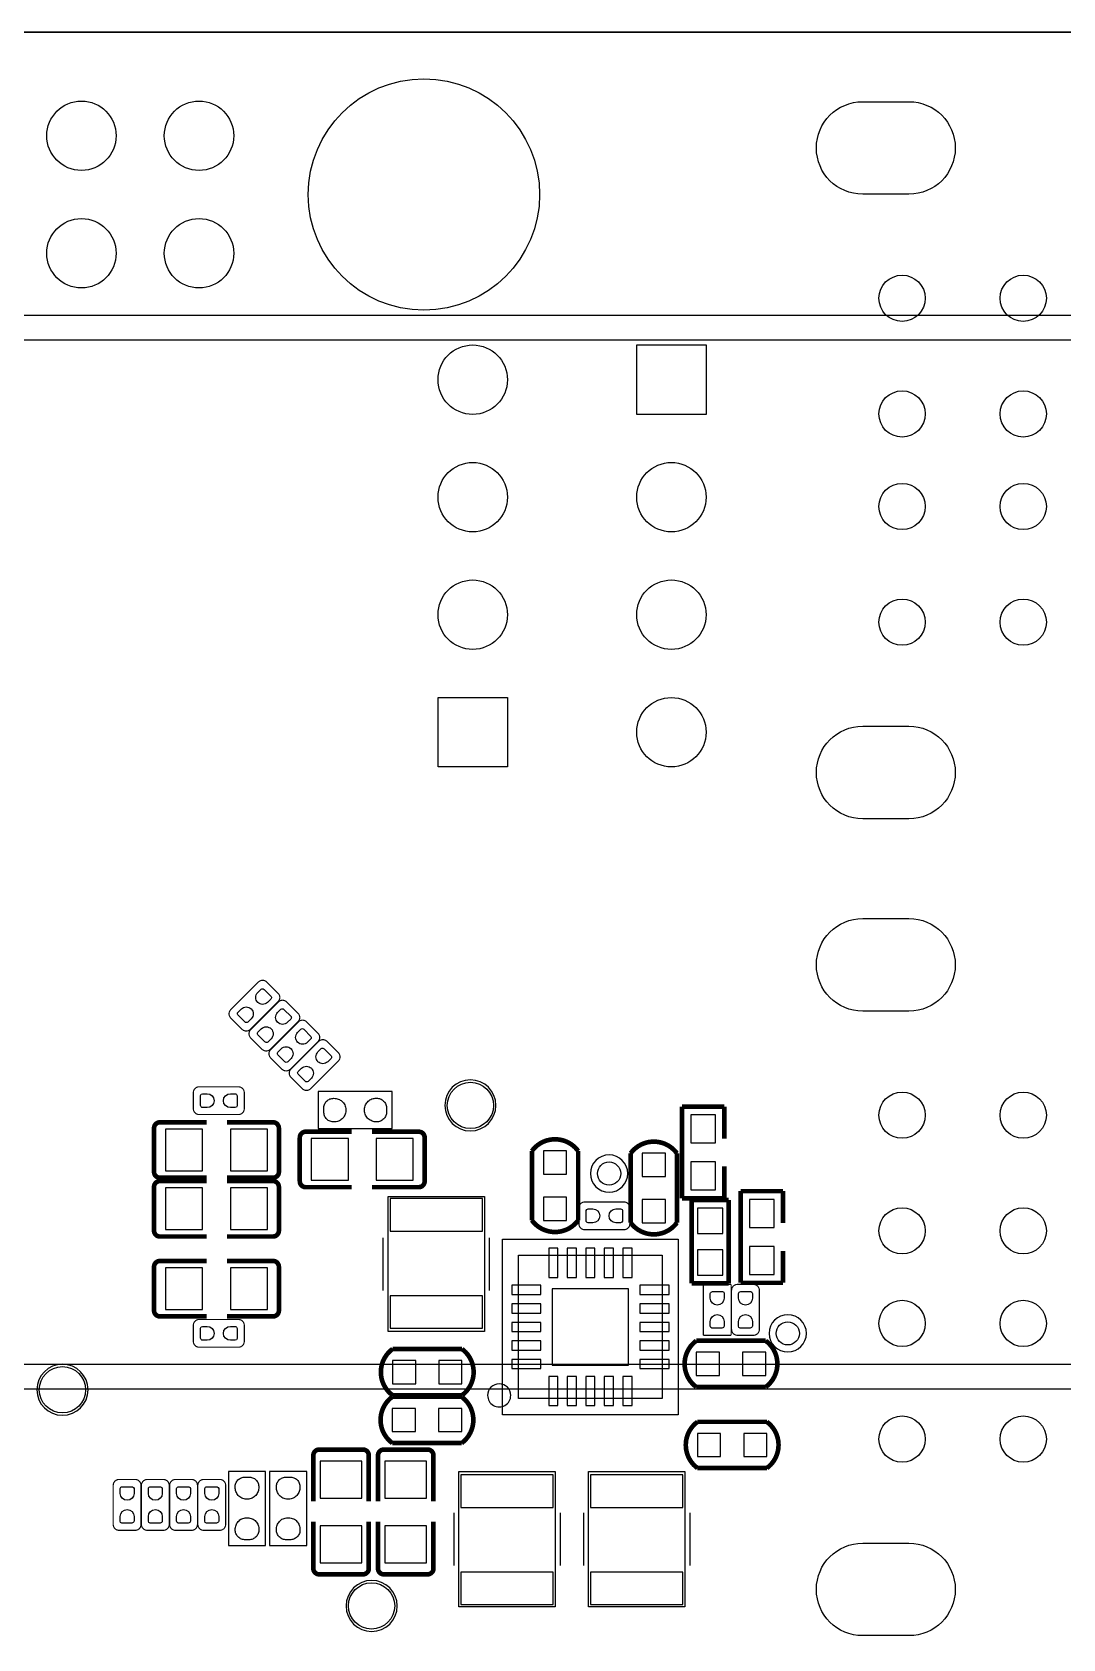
# Model space of a CAD drawing. Extents: x -10 to 106, y -8 to 52.
# Drawn here: x 60.38 to 82.65, y 17.07 to 51.8 of the extents above; entities that cross this region are included whole.
import ezdxf

# ---------------------------------------------------------------- set-up
doc = ezdxf.new("R2010")
doc.units = 0
for name, color, linetype in [('BG_OUTLINE', 1, 'CONTINUOUS'), ('PG_ASSEMBLY_BOTTOM', 12, 'CONTINUOUS'), ('PG_SILKSCREEN_BOTTOM', 7, 'CONTINUOUS'), ('PIN_BOTTOM', 240, 'CONTINUOUS')]:
    doc.layers.add(name, color=color, linetype=linetype)

msp = doc.modelspace()

# ---------------------------------------------------------------- linework, layer by layer
at = {"layer": 'BG_OUTLINE'}
msp.add_lwpolyline([(55.892979, 51.799693), (90.324483, 51.799693, -0.414215), (92.356483, 49.767693), (92.356483, -2.168296, -0.414215), (90.324483, -4.200296), (5.391302, -4.200296, -0.414215), (3.359302, -2.168296), (3.359302, 3.061513)], format="xyb", dxfattribs=at)
msp.add_lwpolyline([(55.892979, 51.799693), (5.391302, 51.799693, 0.414215), (3.359302, 49.767693), (3.359302, 10.492003, 0.414203), (4.121302, 9.730003), (4.627194, 9.730003), (4.627194, 3.823513), (4.121302, 3.823513, 0.414217), (3.359302, 3.061513), (3.359302, -2.168296, 0.414215), (5.391302, -4.200296), (90.324483, -4.200296, 0.414215), (92.356483, -2.168296), (92.356483, 49.767693, 0.414215), (90.324483, 51.799693)], format="xyb", close=True, dxfattribs=at)
at = {"layer": 'PG_ASSEMBLY_BOTTOM'}
for points in [[(13.428574, 45.150507), (89.57879, 45.150507), (89.57879, 36.825707), (89.578586, 36.825707, 1.000018), (89.578586, 31.32549), (89.57879, 31.32549), (89.57879, 23.000691), (13.428574, 23.000691)], [(70.402272, 28.6004, 1), (69.297728, 28.6004, 1), (70.402272, 28.6004)], [(73.250323, 27.1272, 1), (72.444077, 27.1272, 1), (73.250323, 27.1272)], [(77.111123, 23.6728, 1), (76.304877, 23.6728, 1), (77.111123, 23.6728)], [(61.588472, 22.4536, 1), (60.483928, 22.4536, 1), (61.588472, 22.4536)], [(68.268672, 17.78, 1), (67.164128, 17.78, 1), (68.268672, 17.78)]]:
    msp.add_lwpolyline(points, format="xyb", dxfattribs=at)
for points, const_width in [([(65.27099, 31.267273), (64.672693, 30.669001)], 0.0254), ([(65.695398, 31.022468), (65.450593, 31.267273)], 0.0254), ([(65.097101, 30.244593), (65.695398, 30.842864)], 0.0254), ([(65.702028, 30.83621), (65.103731, 30.237938)], 0.0254), ([(66.126436, 30.591404), (65.881631, 30.83621)], 0.0254), ([(64.672693, 30.489373), (64.917498, 30.244593)], 0.0254), ([(65.528139, 29.813529), (66.126436, 30.411801)], 0.0254), ([(66.133091, 30.405172), (65.534794, 29.8069)], 0.0254), ([(66.5575, 30.160366), (66.312694, 30.405172)], 0.0254), ([(65.103731, 30.058309), (65.348536, 29.813529)], 0.0254), ([(65.959203, 29.382491), (66.5575, 29.980763)], 0.0254), ([(66.5718, 29.983887), (65.973503, 29.385616)], 0.0254), ([(66.996208, 29.739082), (66.751403, 29.983887)], 0.0254), ([(65.534794, 29.627271), (65.779599, 29.382491)], 0.0254), ([(66.397911, 28.961207), (66.996208, 29.559479)], 0.0254), ([(65.973503, 29.205987), (66.218308, 28.961207)], 0.0254), ([(63.864338, 28.875101), (63.864338, 28.528899)], 0.0254), ([(64.837437, 29.002101), (63.991338, 29.002101)], 0.0254), ([(64.964437, 28.528899), (64.964437, 28.875101)], 0.0254), ([(75.3364, 28.575), (74.422, 28.575)], 0.1), ([(74.422, 28.575), (74.422, 26.5938)], 0.1), ([(75.3364, 27.884399), (75.3364, 28.575)], 0.1), ([(63.014911, 28.107589), (63.014911, 27.162811)], 0.1), ([(63.141911, 28.234589), (64.151307, 28.234589)], 0.1), ([(63.991338, 28.401899), (64.837437, 28.401899)], 0.0254), ([(65.585289, 28.234589), (64.592708, 28.234589)], 0.1), ([(65.712289, 27.162811), (65.712289, 28.107589)], 0.1), ([(66.164511, 27.904389), (66.164511, 26.959611)], 0.1), ([(66.291511, 28.031389), (67.284092, 28.031389)], 0.1), ([(68.734889, 28.031389), (67.725493, 28.031389)], 0.1), ([(68.861889, 26.959611), (68.861889, 27.904389)], 0.1), ([(71.178903, 26.11501), (71.178903, 27.615185)], 0.100101), ([(72.178697, 27.615185), (72.178697, 26.11501)], 0.100101), ([(73.312503, 26.06421), (73.312503, 27.564385)], 0.100101), ([(74.312297, 27.564385), (74.312297, 26.06421)], 0.100101), ([(75.3364, 26.5938), (75.3364, 27.284401)], 0.1), ([(63.014911, 26.837589), (63.014911, 25.892811)], 0.1), ([(63.141911, 27.035811), (64.151307, 27.035811)], 0.1), ([(63.141911, 26.964589), (64.151307, 26.964589)], 0.1), ([(65.585289, 27.035811), (64.592708, 27.035811)], 0.1), ([(65.585289, 26.964589), (64.592708, 26.964589)], 0.1), ([(65.712289, 25.892811), (65.712289, 26.837589)], 0.1), ([(66.291511, 26.832611), (67.284092, 26.832611)], 0.1), ([(68.734889, 26.832611), (67.725493, 26.832611)], 0.1), ([(76.6064, 26.7462), (75.692, 26.7462)], 0.1), ([(75.692, 26.7462), (75.692, 24.765)], 0.1), ([(76.6064, 26.055599), (76.6064, 26.7462)], 0.1), ([(72.195538, 26.385901), (72.195538, 26.039699)], 0.0254), ([(73.168637, 26.512901), (72.322538, 26.512901)], 0.0254), ([(73.295637, 26.039699), (73.295637, 26.385901)], 0.0254), ([(74.422, 26.5938), (75.3364, 26.5938)], 0.1), ([(74.631601, 26.553897), (75.431599, 26.553897)], 0.1), ([(74.631601, 26.553897), (74.631601, 24.754103)], 0.1), ([(75.431599, 24.754103), (75.431599, 26.553897)], 0.1), ([(63.141911, 25.765811), (64.151307, 25.765811)], 0.1), ([(65.585289, 25.765811), (64.592708, 25.765811)], 0.1), ([(72.322538, 25.912699), (73.168637, 25.912699)], 0.0254), ([(76.6064, 24.765), (76.6064, 25.455601)], 0.1), ([(63.014911, 25.110389), (63.014911, 24.165611)], 0.1), ([(63.141911, 25.237389), (64.151307, 25.237389)], 0.1), ([(65.585289, 25.237389), (64.592708, 25.237389)], 0.1), ([(65.712289, 24.165611), (65.712289, 25.110389)], 0.1), ([(74.631601, 24.754103), (75.431599, 24.754103)], 0.1), ([(74.884001, 24.73071), (74.884001, 23.63089)], 0.0254), ([(75.483999, 24.73071), (74.884001, 24.73071)], 0.0254), ([(75.483999, 23.63089), (75.483999, 24.73071)], 0.0254), ([(75.966803, 24.73071), (75.620601, 24.73071)], 0.0254), ([(75.692, 24.765), (76.6064, 24.765)], 0.1), ([(75.493601, 24.60371), (75.493601, 23.757611)], 0.0254), ([(76.093803, 23.757611), (76.093803, 24.60371)], 0.0254), ([(63.141911, 24.038611), (64.151307, 24.038611)], 0.1), ([(64.837462, 23.972901), (63.991363, 23.972901)], 0.0254), ([(65.585289, 24.038611), (64.592708, 24.038611)], 0.1), ([(63.864363, 23.845901), (63.864363, 23.499699)], 0.0254), ([(64.964462, 23.499699), (64.964462, 23.845901)], 0.0254), ([(74.884001, 23.63089), (75.483999, 23.63089)], 0.0254), ([(75.620601, 23.630611), (75.966803, 23.630611)], 0.0254), ([(63.991363, 23.372699), (64.837462, 23.372699)], 0.0254), ([(68.168215, 23.334497), (69.66839, 23.334497)], 0.100101), ([(74.73061, 23.512297), (76.230785, 23.512297)], 0.100101), ([(68.161916, 22.30059), (69.662091, 22.30059)], 0.100101), ([(69.66839, 22.334703), (68.168215, 22.334703)], 0.100101), ([(76.230785, 22.512503), (74.73061, 22.512503)], 0.100101), ([(74.75601, 21.759697), (76.256185, 21.759697)], 0.100101), ([(67.528389, 21.160689), (66.583611, 21.160689)], 0.1), ([(68.925389, 21.160689), (67.980611, 21.160689)], 0.1), ([(69.662091, 21.300796), (68.161916, 21.300796)], 0.100101), ([(66.456611, 21.033689), (66.456611, 20.041108)], 0.1), ([(67.655389, 21.033689), (67.655389, 20.041108)], 0.1), ([(67.853611, 21.033689), (67.853611, 20.041108)], 0.1), ([(69.052389, 21.033689), (69.052389, 20.041108)], 0.1), ([(62.606199, 20.514589), (62.259997, 20.514589)], 0.0254), ([(63.215799, 20.514589), (62.869597, 20.514589)], 0.0254), ([(63.825399, 20.514589), (63.479197, 20.514589)], 0.0254), ([(64.434999, 20.514589), (64.088797, 20.514589)], 0.0254), ([(76.256185, 20.759903), (74.75601, 20.759903)], 0.100101), ([(62.132997, 20.387589), (62.132997, 19.54149)], 0.0254), ([(62.733199, 19.54149), (62.733199, 20.387589)], 0.0254), ([(62.742597, 20.387589), (62.742597, 19.54149)], 0.0254), ([(63.342799, 19.54149), (63.342799, 20.387589)], 0.0254), ([(63.352197, 20.387589), (63.352197, 19.54149)], 0.0254), ([(63.952399, 19.54149), (63.952399, 20.387589)], 0.0254), ([(63.961797, 20.387589), (63.961797, 19.54149)], 0.0254), ([(64.561999, 19.54149), (64.561999, 20.387589)], 0.0254), ([(66.456611, 18.590311), (66.456611, 19.599707)], 0.1), ([(67.655389, 18.590311), (67.655389, 19.599707)], 0.1), ([(67.853611, 18.590311), (67.853611, 19.599707)], 0.1), ([(69.052389, 18.590311), (69.052389, 19.599707)], 0.1), ([(62.259997, 19.41449), (62.606199, 19.41449)], 0.0254), ([(62.869597, 19.41449), (63.215799, 19.41449)], 0.0254), ([(63.479197, 19.41449), (63.825399, 19.41449)], 0.0254), ([(64.088797, 19.41449), (64.434999, 19.41449)], 0.0254), ([(66.583611, 18.463311), (67.528389, 18.463311)], 0.1), ([(67.980611, 18.463311), (68.925389, 18.463311)], 0.1)]:
    msp.add_lwpolyline(points, dxfattribs=dict(at, const_width=const_width))
for points, const_width in [([(65.450593, 31.267273, 0.414169), (65.27099, 31.267273)], 0.0254), ([(65.695398, 30.842864, 0.414228), (65.695398, 31.022468)], 0.0254), ([(64.672693, 30.669001, 0.414173), (64.672693, 30.489373)], 0.0254), ([(65.881631, 30.83621, 0.414169), (65.702028, 30.83621)], 0.0254), ([(66.126436, 30.411801, 0.414228), (66.126436, 30.591404)], 0.0254), ([(64.917498, 30.244593, 0.414232), (65.097101, 30.244593)], 0.0254), ([(65.103731, 30.237938, 0.414173), (65.103731, 30.058309)], 0.0254), ([(66.312694, 30.405172, 0.414169), (66.133091, 30.405172)], 0.0254), ([(66.5575, 29.980763, 0.414228), (66.5575, 30.160366)], 0.0254), ([(66.751403, 29.983887, 0.414169), (66.5718, 29.983887)], 0.0254), ([(65.348536, 29.813529, 0.414232), (65.528139, 29.813529)], 0.0254), ([(65.534794, 29.8069, 0.414173), (65.534794, 29.627271)], 0.0254), ([(66.996208, 29.559479, 0.414228), (66.996208, 29.739082)], 0.0254), ([(65.779599, 29.382491, 0.414232), (65.959203, 29.382491)], 0.0254), ([(65.973503, 29.385616, 0.414173), (65.973503, 29.205987)], 0.0254), ([(63.991338, 29.002101, 0.414253), (63.864338, 28.875101)], 0.0254), ([(64.964437, 28.875101, 0.414214), (64.837437, 29.002101)], 0.0254), ([(66.218308, 28.961207, 0.414232), (66.397911, 28.961207)], 0.0254), ([(63.864338, 28.528899, 0.414175), (63.991338, 28.401899)], 0.0254), ([(64.837437, 28.401899, 0.414135), (64.964437, 28.528899)], 0.0254), ([(63.141911, 28.234589, 0.414448), (63.014911, 28.107589)], 0.1), ([(65.712289, 28.107589, 0.414448), (65.585289, 28.234589)], 0.1), ([(66.291511, 28.031389, 0.414448), (66.164511, 27.904389)], 0.1), ([(68.861889, 27.904389, 0.414448), (68.734889, 28.031389)], 0.1), ([(72.178697, 27.615185, 0.504948), (71.178903, 27.615185)], 0.100101), ([(74.312297, 27.564385, 0.504948), (73.312503, 27.564385)], 0.100101), ([(63.014911, 27.162811, 0.414448), (63.141911, 27.035811)], 0.1), ([(65.585289, 27.035811, 0.414448), (65.712289, 27.162811)], 0.1), ([(63.141911, 26.964589, 0.414448), (63.014911, 26.837589)], 0.1), ([(65.712289, 26.837589, 0.414448), (65.585289, 26.964589)], 0.1), ([(66.164511, 26.959611, 0.414448), (66.291511, 26.832611)], 0.1), ([(68.734889, 26.832611, 0.414448), (68.861889, 26.959611)], 0.1), ([(72.322538, 26.512901, 0.414253), (72.195538, 26.385901)], 0.0254), ([(73.295637, 26.385901, 0.414214), (73.168637, 26.512901)], 0.0254), ([(72.178697, 26.11501, -0.503893), (71.178903, 26.11501)], 0.100101), ([(72.195538, 26.039699, 0.414175), (72.322538, 25.912699)], 0.0254), ([(73.168637, 25.912699, 0.414135), (73.295637, 26.039699)], 0.0254), ([(74.312297, 26.06421, -0.503893), (73.312503, 26.06421)], 0.100101), ([(63.014911, 25.892811, 0.414448), (63.141911, 25.765811)], 0.1), ([(65.585289, 25.765811, 0.414448), (65.712289, 25.892811)], 0.1), ([(63.141911, 25.237389, 0.414448), (63.014911, 25.110389)], 0.1), ([(65.712289, 25.110389, 0.414448), (65.585289, 25.237389)], 0.1), ([(75.620601, 24.73071, 0.414175), (75.493601, 24.60371)], 0.0254), ([(76.093803, 24.60371, 0.414253), (75.966803, 24.73071)], 0.0254), ([(63.014911, 24.165611, 0.414448), (63.141911, 24.038611)], 0.1), ([(63.991363, 23.972901, 0.414253), (63.864363, 23.845901)], 0.0254), ([(64.964462, 23.845901, 0.414214), (64.837462, 23.972901)], 0.0254), ([(65.585289, 24.038611, 0.414448), (65.712289, 24.165611)], 0.1), ([(75.493601, 23.757611, 0.414135), (75.620601, 23.630611)], 0.0254), ([(75.966803, 23.630611, 0.414214), (76.093803, 23.757611)], 0.0254), ([(63.864363, 23.499699, 0.414175), (63.991363, 23.372699)], 0.0254), ([(64.837462, 23.372699, 0.414135), (64.964462, 23.499699)], 0.0254), ([(68.168215, 23.334497, 0.504948), (68.168215, 22.334703)], 0.100101), ([(69.66839, 23.334497, -0.503893), (69.66839, 22.334703)], 0.100101), ([(74.73061, 22.512503, -0.503893), (74.73061, 23.512297)], 0.100101), ([(76.230785, 22.512503, 0.504948), (76.230785, 23.512297)], 0.100101), ([(68.161916, 22.30059, 0.504948), (68.161916, 21.300796)], 0.100101), ([(69.662091, 22.30059, -0.503893), (69.662091, 21.300796)], 0.100101), ([(74.75601, 20.759903, -0.503893), (74.75601, 21.759697)], 0.100101), ([(76.256185, 20.759903, 0.504948), (76.256185, 21.759697)], 0.100101), ([(66.583611, 21.160689, 0.414448), (66.456611, 21.033689)], 0.1), ([(67.655389, 21.033689, 0.414448), (67.528389, 21.160689)], 0.1), ([(67.980611, 21.160689, 0.414448), (67.853611, 21.033689)], 0.1), ([(69.052389, 21.033689, 0.414448), (68.925389, 21.160689)], 0.1), ([(62.259997, 20.514589, 0.414214), (62.132997, 20.387589)], 0.0254), ([(62.733199, 20.387589, 0.414135), (62.606199, 20.514589)], 0.0254), ([(62.869597, 20.514589, 0.414214), (62.742597, 20.387589)], 0.0254), ([(63.342799, 20.387589, 0.414135), (63.215799, 20.514589)], 0.0254), ([(63.479197, 20.514589, 0.414214), (63.352197, 20.387589)], 0.0254), ([(63.952399, 20.387589, 0.414135), (63.825399, 20.514589)], 0.0254), ([(64.088797, 20.514589, 0.414214), (63.961797, 20.387589)], 0.0254), ([(64.561999, 20.387589, 0.414135), (64.434999, 20.514589)], 0.0254), ([(62.132997, 19.54149, 0.414253), (62.259997, 19.41449)], 0.0254), ([(62.606199, 19.41449, 0.414175), (62.733199, 19.54149)], 0.0254), ([(62.742597, 19.54149, 0.414253), (62.869597, 19.41449)], 0.0254), ([(63.215799, 19.41449, 0.414175), (63.342799, 19.54149)], 0.0254), ([(63.352197, 19.54149, 0.414253), (63.479197, 19.41449)], 0.0254), ([(63.825399, 19.41449, 0.414175), (63.952399, 19.54149)], 0.0254), ([(63.961797, 19.54149, 0.414253), (64.088797, 19.41449)], 0.0254), ([(64.434999, 19.41449, 0.414175), (64.561999, 19.54149)], 0.0254), ([(66.456611, 18.590311, 0.414448), (66.583611, 18.463311)], 0.1), ([(67.528389, 18.463311, 0.414448), (67.655389, 18.590311)], 0.1), ([(67.853611, 18.590311, 0.414448), (67.980611, 18.463311)], 0.1), ([(68.925389, 18.463311, 0.414448), (69.052389, 18.590311)], 0.1)]:
    msp.add_lwpolyline(points, format="xyb", dxfattribs=dict(at, const_width=const_width))
for points in [[(68.1609, 28.898799), (66.5607, 28.898799)], [(66.5607, 28.898799), (66.5607, 28.098801)], [(68.1609, 28.098801), (68.1609, 28.898799)], [(66.5607, 28.098801), (68.1609, 28.098801)], [(70.542201, 25.710591), (74.34199, 25.710591), (74.34199, 21.910802), (70.542201, 21.910802), (70.542201, 25.710591)], [(65.423999, 20.6883), (64.624001, 20.6883)], [(64.624001, 20.6883), (64.624001, 19.0881)], [(65.423999, 19.0881), (65.423999, 20.6883)], [(66.312999, 20.6883), (65.513001, 20.6883)], [(65.513001, 20.6883), (65.513001, 19.0881)], [(66.312999, 19.0881), (66.312999, 20.6883)], [(64.624001, 19.0881), (65.423999, 19.0881)], [(65.513001, 19.0881), (66.312999, 19.0881)]]:
    msp.add_lwpolyline(points, dxfattribs=at)
for points in [[(68.072, 23.7109), (68.072, 26.6319), (70.1548, 26.6319), (70.1548, 23.7109)], [(71.683474, 20.68388), (71.683474, 17.76288), (69.600674, 17.76288), (69.600674, 20.68388)], [(74.483493, 20.68388), (74.483493, 17.76288), (72.400693, 17.76288), (72.400693, 20.68388)]]:
    msp.add_lwpolyline(points, close=True, dxfattribs=at)
at = {"layer": 'PG_SILKSCREEN_BOTTOM'}
for points in [[(89.428676, 45.675601), (39.428674, 45.675601)], [(71.178903, 26.11501), (71.178903, 27.615185)], [(72.178697, 27.615185), (72.178697, 26.11501)], [(73.312503, 26.06421), (73.312503, 27.564385)], [(74.312297, 27.564385), (74.312297, 26.06421)], [(67.96339, 24.599595), (67.96339, 25.740411)], [(70.26341, 24.599595), (70.26341, 25.740411)], [(70.892187, 25.360605), (73.992003, 25.360605), (73.992003, 22.260789), (70.892187, 22.260789), (70.892187, 25.360605)], [(68.168215, 23.334497), (69.66839, 23.334497)], [(74.73061, 23.512297), (76.230785, 23.512297)], [(39.428674, 22.475596), (89.428676, 22.475596)], [(68.161916, 22.30059), (69.662091, 22.30059)], [(69.66839, 22.334703), (68.168215, 22.334703)], [(76.230785, 22.512503), (74.73061, 22.512503)], [(74.75601, 21.759697), (76.256185, 21.759697)], [(69.662091, 21.300796), (68.161916, 21.300796)], [(76.256185, 20.759903), (74.75601, 20.759903)], [(69.492063, 19.795185), (69.492063, 18.65437)], [(71.792084, 19.795185), (71.792084, 18.65437)], [(72.292083, 19.795185), (72.292083, 18.65437)], [(74.592104, 19.795185), (74.592104, 18.65437)]]:
    msp.add_lwpolyline(points, dxfattribs=at)
for points in [[(72.178697, 27.615185, 0.504948), (71.178903, 27.615185)], [(74.312297, 27.564385, 0.504948), (73.312503, 27.564385)], [(72.178697, 26.11501, -0.503893), (71.178903, 26.11501)], [(74.312297, 26.06421, -0.503893), (73.312503, 26.06421)], [(68.168215, 23.334497, 0.504948), (68.168215, 22.334703)], [(69.66839, 23.334497, -0.503893), (69.66839, 22.334703)], [(74.73061, 22.512503, -0.503893), (74.73061, 23.512297)], [(76.230785, 22.512503, 0.504948), (76.230785, 23.512297)], [(70.722007, 22.330689, 0.999978), (70.222186, 22.330715, 1.000022), (70.722007, 22.330689)], [(68.161916, 22.30059, 0.504948), (68.161916, 21.300796)], [(69.662091, 22.30059, -0.503893), (69.662091, 21.300796)], [(74.75601, 20.759903, -0.503893), (74.75601, 21.759697)], [(76.256185, 20.759903, 0.504948), (76.256185, 21.759697)]]:
    msp.add_lwpolyline(points, format="xyb", dxfattribs=at)
at = {"layer": 'PIN_BOTTOM'}
for points in [[(79.326486, 48.295687), (78.326488, 48.295687, -1), (78.326488, 50.295683), (79.326486, 50.295683, -1)], [(79.326486, 34.795689), (78.326488, 34.795689, -1), (78.326488, 36.795685), (79.326486, 36.795685, -1)], [(79.326486, 30.638191), (78.326488, 30.638191, -1), (78.326488, 32.638187), (79.326486, 32.638187, -1)], [(65.254708, 31.039003), (65.326565, 31.110834, -0.376249), (65.390903, 31.106593), (65.543557, 30.953939, -0.366136), (65.538807, 30.898592), (65.466976, 30.826735, -0.998987)], [(65.113433, 30.473193), (65.041577, 30.401362, -0.376249), (64.977239, 30.405603), (64.824585, 30.558257, -0.366136), (64.829334, 30.613604), (64.901166, 30.685461, -0.998987)], [(65.685746, 30.60794), (65.757603, 30.679771, -0.376249), (65.821941, 30.675529), (65.974595, 30.522875, -0.366136), (65.969845, 30.467529), (65.898014, 30.395672, -0.998987)], [(65.544471, 30.042129), (65.472615, 29.970298, -0.376249), (65.408277, 29.97454), (65.255623, 30.127194, -0.366136), (65.260372, 30.182541), (65.332204, 30.254397, -0.998987)], [(66.11681, 30.176902), (66.188666, 30.248733, -0.376249), (66.253004, 30.244491), (66.405658, 30.091837, -0.366136), (66.400909, 30.036491), (66.329077, 29.964634, -0.998987)], [(65.975535, 29.611091), (65.903678, 29.53926, -0.376249), (65.83934, 29.543502), (65.686686, 29.696156, -0.366136), (65.691436, 29.751503), (65.763267, 29.823359, -0.998987)], [(66.555518, 29.755617), (66.627375, 29.827449, -0.376249), (66.691713, 29.823207), (66.844367, 29.670553, -0.366136), (66.839617, 29.615206), (66.767786, 29.54335, -0.998987)], [(66.414244, 29.189807), (66.342387, 29.117976, -0.376249), (66.278049, 29.122218), (66.125395, 29.274872, -0.366136), (66.130145, 29.330218), (66.201976, 29.402075, -0.998987)], [(64.164235, 28.55181), (64.062635, 28.55181, -0.376179), (64.020141, 28.600298), (64.020141, 28.816198, -0.366154), (64.062635, 28.851987), (64.164235, 28.851987, -0.999013)], [(64.66426, 28.851987), (64.76586, 28.851987, -0.376179), (64.808354, 28.803498), (64.808354, 28.587598, -0.366154), (64.76586, 28.55181), (64.66426, 28.55181, -0.999013)], [(72.495435, 26.06261), (72.393835, 26.06261, -0.376179), (72.351341, 26.111098), (72.351341, 26.326998, -0.366154), (72.393835, 26.362787), (72.495435, 26.362787, -0.999013)], [(72.99546, 26.362787), (73.09706, 26.362787, -0.376179), (73.139554, 26.314298), (73.139554, 26.098398, -0.366154), (73.09706, 26.06261), (72.99546, 26.06261, -0.999013)], [(75.033911, 24.430812), (75.033911, 24.532412, -0.376179), (75.0824, 24.574906), (75.2983, 24.574906, -0.366154), (75.334089, 24.532412), (75.334089, 24.430812, -0.999013)], [(75.643511, 24.430812), (75.643511, 24.532412, -0.376179), (75.692, 24.574906), (75.9079, 24.574906, -0.366154), (75.943689, 24.532412), (75.943689, 24.430812, -0.999013)], [(75.334089, 23.930788), (75.334089, 23.829188, -0.376179), (75.2856, 23.786694), (75.0697, 23.786694, -0.366154), (75.033911, 23.829188), (75.033911, 23.930788, -0.999013)], [(75.943689, 23.930788), (75.943689, 23.829188, -0.376179), (75.8952, 23.786694), (75.6793, 23.786694, -0.366154), (75.643511, 23.829188), (75.643511, 23.930788, -0.999013)], [(64.164261, 23.52261), (64.062661, 23.52261, -0.376179), (64.020167, 23.571098), (64.020167, 23.786998, -0.366154), (64.062661, 23.822787), (64.164261, 23.822787, -0.999013)], [(64.664285, 23.822787), (64.765885, 23.822787, -0.376179), (64.808379, 23.774298), (64.808379, 23.558398, -0.366154), (64.765885, 23.52261), (64.664285, 23.52261, -0.999013)], [(62.283111, 20.214412), (62.283111, 20.316012, -0.376179), (62.3316, 20.358506), (62.5475, 20.358506, -0.366154), (62.583289, 20.316012), (62.583289, 20.214412, -0.999013)], [(62.892711, 20.214412), (62.892711, 20.316012, -0.376179), (62.9412, 20.358506), (63.1571, 20.358506, -0.366154), (63.192889, 20.316012), (63.192889, 20.214412, -0.999013)], [(63.502311, 20.214412), (63.502311, 20.316012, -0.376179), (63.5508, 20.358506), (63.7667, 20.358506, -0.366154), (63.802489, 20.316012), (63.802489, 20.214412, -0.999013)], [(64.111911, 20.214412), (64.111911, 20.316012, -0.376179), (64.1604, 20.358506), (64.3763, 20.358506, -0.366154), (64.412089, 20.316012), (64.412089, 20.214412, -0.999013)], [(62.583289, 19.714388), (62.583289, 19.612788, -0.376179), (62.5348, 19.570294), (62.3189, 19.570294, -0.366154), (62.283111, 19.612788), (62.283111, 19.714388, -0.999013)], [(63.192889, 19.714388), (63.192889, 19.612788, -0.376179), (63.1444, 19.570294), (62.9285, 19.570294, -0.366154), (62.892711, 19.612788), (62.892711, 19.714388, -0.999013)], [(63.802489, 19.714388), (63.802489, 19.612788, -0.376179), (63.754, 19.570294), (63.5381, 19.570294, -0.366154), (63.502311, 19.612788), (63.502311, 19.714388, -0.999013)], [(64.412089, 19.714388), (64.412089, 19.612788, -0.376179), (64.3636, 19.570294), (64.1477, 19.570294, -0.366154), (64.111911, 19.612788), (64.111911, 19.714388, -0.999013)], [(79.326486, 17.138193), (78.326488, 17.138193, -1), (78.326488, 19.138189), (79.326486, 19.138189, -1)]]:
    msp.add_lwpolyline(points, format="xyb", close=True, dxfattribs=at)
for points in [[(73.443401, 45.037185), (74.943399, 45.037185), (74.943399, 43.537188), (73.443401, 43.537188)], [(70.650799, 35.917187), (69.150802, 35.917187), (69.150802, 37.417184), (70.650799, 37.417184)], [(66.878251, 28.752495), (66.902355, 28.753791), (66.926257, 28.752495), (66.950057, 28.749498), (66.973755, 28.744189), (66.996539, 28.736493), (67.018662, 28.727095), (67.039744, 28.715691), (67.059861, 28.702508), (67.078657, 28.687293), (67.096157, 28.670809), (67.111855, 28.652495), (67.12585, 28.632912), (67.137255, 28.610103), (67.146449, 28.586201), (67.153257, 28.561513), (67.158159, 28.536392), (67.160343, 28.510992), (67.160343, 28.485592), (67.158159, 28.460192), (67.153257, 28.434995), (67.146449, 28.410408), (67.137255, 28.386507), (67.12585, 28.363697), (67.112363, 28.343911), (67.097148, 28.325293), (67.080155, 28.3083), (67.061359, 28.293111), (67.041547, 28.279598), (67.020161, 28.268193), (66.998063, 28.258795), (66.975253, 28.251709), (66.951657, 28.246807), (66.927755, 28.244292), (66.903651, 28.244013), (66.881756, 28.243809), (66.860141, 28.246095), (66.838855, 28.250388), (66.818256, 28.256992), (66.798139, 28.265907), (66.779343, 28.276601), (66.761843, 28.289301), (66.745637, 28.303703), (66.730855, 28.320009), (66.718155, 28.33751), (66.707258, 28.356306), (66.698343, 28.376093), (66.691561, 28.396895), (66.687141, 28.418307), (66.684957, 28.439897), (66.684957, 28.556509), (66.686938, 28.577794), (66.691561, 28.598901), (66.698139, 28.619399), (66.70675, 28.639008), (66.717443, 28.657804), (66.729839, 28.675305), (66.744063, 28.691307), (66.760039, 28.70581), (66.777362, 28.71851), (66.795955, 28.729407), (66.815462, 28.738601), (66.835757, 28.745409), (66.856839, 28.750006)], [(67.843349, 28.245105), (67.819245, 28.243809), (67.795343, 28.245105), (67.771543, 28.248102), (67.747845, 28.253411), (67.725061, 28.261107), (67.702938, 28.270505), (67.681856, 28.281909), (67.661739, 28.295092), (67.642943, 28.310307), (67.625443, 28.326791), (67.609745, 28.345105), (67.59575, 28.364688), (67.584345, 28.387497), (67.575151, 28.411399), (67.568343, 28.436087), (67.563441, 28.461208), (67.561257, 28.486608), (67.561257, 28.512008), (67.563441, 28.537408), (67.568343, 28.562605), (67.575151, 28.587192), (67.584345, 28.611093), (67.59575, 28.633903), (67.609237, 28.653689), (67.624452, 28.672307), (67.641445, 28.6893), (67.660241, 28.704489), (67.680053, 28.718002), (67.701439, 28.729407), (67.723537, 28.738805), (67.746347, 28.745891), (67.769943, 28.750793), (67.793845, 28.753308), (67.817949, 28.753587), (67.839844, 28.753791), (67.861459, 28.751505), (67.882745, 28.747212), (67.903344, 28.740608), (67.923461, 28.731693), (67.942257, 28.720999), (67.959757, 28.708299), (67.975963, 28.693897), (67.990745, 28.677591), (68.003445, 28.66009), (68.014342, 28.641294), (68.023257, 28.621507), (68.030039, 28.600705), (68.034459, 28.579293), (68.036643, 28.557703), (68.036643, 28.441091), (68.034662, 28.419806), (68.030039, 28.398699), (68.023461, 28.378201), (68.01485, 28.358592), (68.004157, 28.339796), (67.991761, 28.322295), (67.977537, 28.306293), (67.961561, 28.29179), (67.944238, 28.27909), (67.925645, 28.268193), (67.906138, 28.258999), (67.885843, 28.252191), (67.864761, 28.247594)], [(75.1459, 28.3972), (74.6125, 28.3972), (74.6125, 27.7876), (75.1459, 27.7876)], [(63.263602, 28.085199), (63.263602, 27.185201), (64.063601, 27.185201), (64.063601, 28.085199)], [(64.663599, 28.085199), (64.663599, 27.185201), (65.463598, 27.185201), (65.463598, 28.085199)], [(67.213201, 26.981988), (67.213201, 27.881986), (66.413202, 27.881986), (66.413202, 26.981988)], [(68.613198, 26.981988), (68.613198, 27.881986), (67.813199, 27.881986), (67.813199, 26.981988)], [(71.428851, 27.115046), (71.928749, 27.115046), (71.928749, 27.614944), (71.428851, 27.614944)], [(73.562451, 27.064246), (74.062349, 27.064246), (74.062349, 27.564144), (73.562451, 27.564144)], [(75.1459, 27.3812), (74.6125, 27.3812), (74.6125, 26.7716), (75.1459, 26.7716)], [(63.263602, 26.815199), (63.263602, 25.915201), (64.063601, 25.915201), (64.063601, 26.815199)], [(64.663599, 26.815199), (64.663599, 25.915201), (65.463598, 25.915201), (65.463598, 26.815199)], [(68.113897, 25.883616), (70.112903, 25.883616), (70.112903, 26.584605), (68.113897, 26.584605)], [(71.428851, 26.115251), (71.928749, 26.115251), (71.928749, 26.615149), (71.428851, 26.615149)], [(73.562451, 26.064451), (74.062349, 26.064451), (74.062349, 26.564349), (73.562451, 26.564349)], [(76.4159, 26.5684), (75.8825, 26.5684), (75.8825, 25.9588), (76.4159, 25.9588)], [(75.306555, 26.379043), (74.756645, 26.379043), (74.756645, 25.829133), (75.306555, 25.829133)], [(71.741944, 24.880824), (71.741944, 25.510719), (71.542046, 25.510719), (71.542046, 24.880824)], [(72.142045, 24.880824), (72.142045, 25.510719), (71.942147, 25.510719), (71.942147, 24.880824)], [(72.542044, 24.880824), (72.542044, 25.510719), (72.342146, 25.510719), (72.342146, 24.880824)], [(72.942044, 24.880824), (72.942044, 25.510719), (72.742146, 25.510719), (72.742146, 24.880824)], [(73.342144, 24.880824), (73.342144, 25.510719), (73.142246, 25.510719), (73.142246, 24.880824)], [(75.306555, 25.478867), (74.756645, 25.478867), (74.756645, 24.928957), (75.306555, 24.928957)], [(76.4159, 25.5524), (75.8825, 25.5524), (75.8825, 24.9428), (76.4159, 24.9428)], [(63.263602, 25.087999), (63.263602, 24.188001), (64.063601, 24.188001), (64.063601, 25.087999)], [(64.663599, 25.087999), (64.663599, 24.188001), (65.463598, 24.188001), (65.463598, 25.087999)], [(71.371955, 24.710746), (70.742061, 24.710746), (70.742061, 24.510848), (71.371955, 24.510848)], [(73.512235, 24.510848), (74.14213, 24.510848), (74.14213, 24.710746), (73.512235, 24.710746)], [(68.113897, 23.783595), (70.112903, 23.783595), (70.112903, 24.484584), (68.113897, 24.484584)], [(71.617091, 22.985692), (73.2671, 22.985692), (73.2671, 24.635701), (71.617091, 24.635701)], [(71.371955, 24.310645), (70.742061, 24.310645), (70.742061, 24.110747), (71.371955, 24.110747)], [(73.512235, 24.110747), (74.14213, 24.110747), (74.14213, 24.310645), (73.512235, 24.310645)], [(71.371955, 23.910646), (70.742061, 23.910646), (70.742061, 23.710748), (71.371955, 23.710748)], [(73.512235, 23.710748), (74.14213, 23.710748), (74.14213, 23.910646), (73.512235, 23.910646)], [(71.371955, 23.510646), (70.742061, 23.510646), (70.742061, 23.310748), (71.371955, 23.310748)], [(73.512235, 23.310748), (74.14213, 23.310748), (74.14213, 23.510646), (73.512235, 23.510646)], [(68.668367, 22.584639), (68.668367, 23.084536), (68.168469, 23.084536), (68.168469, 22.584639)], [(69.668161, 22.584639), (69.668161, 23.084536), (69.168264, 23.084536), (69.168264, 22.584639)], [(71.371955, 23.110546), (70.742061, 23.110546), (70.742061, 22.910648), (71.371955, 22.910648)], [(73.512235, 22.910648), (74.14213, 22.910648), (74.14213, 23.110546), (73.512235, 23.110546)], [(74.730851, 23.262349), (74.730851, 22.762451), (75.230749, 22.762451), (75.230749, 23.262349)], [(75.730646, 23.262349), (75.730646, 22.762451), (76.230543, 22.762451), (76.230543, 23.262349)], [(71.542046, 22.740557), (71.542046, 22.110662), (71.741944, 22.110662), (71.741944, 22.740557)], [(71.942147, 22.740557), (71.942147, 22.110662), (72.142045, 22.110662), (72.142045, 22.740557)], [(72.342146, 22.740557), (72.342146, 22.110662), (72.542044, 22.110662), (72.542044, 22.740557)], [(72.742146, 22.740557), (72.742146, 22.110662), (72.942044, 22.110662), (72.942044, 22.740557)], [(73.142246, 22.740557), (73.142246, 22.110662), (73.342144, 22.110662), (73.342144, 22.740557)], [(68.662067, 21.550732), (68.662067, 22.050629), (68.16217, 22.050629), (68.16217, 21.550732)], [(69.661862, 21.550732), (69.661862, 22.050629), (69.161965, 22.050629), (69.161965, 21.550732)], [(74.756251, 21.509749), (74.756251, 21.009851), (75.256149, 21.009851), (75.256149, 21.509749)], [(75.756046, 21.509749), (75.756046, 21.009851), (76.255944, 21.009851), (76.255944, 21.509749)], [(66.606001, 20.111999), (67.505999, 20.111999), (67.505999, 20.911998), (66.606001, 20.911998)], [(68.003001, 20.111999), (68.902999, 20.111999), (68.902999, 20.911998), (68.003001, 20.911998)], [(65.277695, 20.370749), (65.278991, 20.346645), (65.277695, 20.322743), (65.274698, 20.298943), (65.269389, 20.275245), (65.261693, 20.252461), (65.252295, 20.230338), (65.240891, 20.209256), (65.227708, 20.189139), (65.212493, 20.170343), (65.196009, 20.152843), (65.177695, 20.137145), (65.158112, 20.12315), (65.135303, 20.111745), (65.111401, 20.102551), (65.086713, 20.095743), (65.061592, 20.090841), (65.036192, 20.088657), (65.010792, 20.088657), (64.985392, 20.090841), (64.960195, 20.095743), (64.935608, 20.102551), (64.911707, 20.111745), (64.888897, 20.12315), (64.869111, 20.136637), (64.850493, 20.151852), (64.8335, 20.168845), (64.818311, 20.187641), (64.804798, 20.207453), (64.793393, 20.228839), (64.783995, 20.250937), (64.776909, 20.273747), (64.772007, 20.297343), (64.769492, 20.321245), (64.769213, 20.345349), (64.769009, 20.367244), (64.771295, 20.388859), (64.775588, 20.410145), (64.782192, 20.430744), (64.791107, 20.450861), (64.801801, 20.469657), (64.814501, 20.487157), (64.828903, 20.503363), (64.845209, 20.518145), (64.86271, 20.530845), (64.881506, 20.541742), (64.901293, 20.550657), (64.922095, 20.557439), (64.943507, 20.561859), (64.965097, 20.564043), (65.081709, 20.564043), (65.102994, 20.562062), (65.124101, 20.557439), (65.144599, 20.550861), (65.164208, 20.54225), (65.183004, 20.531557), (65.200505, 20.519161), (65.216507, 20.504937), (65.23101, 20.488961), (65.24371, 20.471638), (65.254607, 20.453045), (65.263801, 20.433538), (65.270609, 20.413243), (65.275206, 20.392161)], [(66.166695, 20.370749), (66.167991, 20.346645), (66.166695, 20.322743), (66.163698, 20.298943), (66.158389, 20.275245), (66.150693, 20.252461), (66.141295, 20.230338), (66.129891, 20.209256), (66.116708, 20.189139), (66.101493, 20.170343), (66.085009, 20.152843), (66.066695, 20.137145), (66.047112, 20.12315), (66.024303, 20.111745), (66.000401, 20.102551), (65.975713, 20.095743), (65.950592, 20.090841), (65.925192, 20.088657), (65.899792, 20.088657), (65.874392, 20.090841), (65.849195, 20.095743), (65.824608, 20.102551), (65.800707, 20.111745), (65.777897, 20.12315), (65.758111, 20.136637), (65.739493, 20.151852), (65.7225, 20.168845), (65.707311, 20.187641), (65.693798, 20.207453), (65.682393, 20.228839), (65.672995, 20.250937), (65.665909, 20.273747), (65.661007, 20.297343), (65.658492, 20.321245), (65.658213, 20.345349), (65.658009, 20.367244), (65.660295, 20.388859), (65.664588, 20.410145), (65.671192, 20.430744), (65.680107, 20.450861), (65.690801, 20.469657), (65.703501, 20.487157), (65.717903, 20.503363), (65.734209, 20.518145), (65.75171, 20.530845), (65.770506, 20.541742), (65.790293, 20.550657), (65.811095, 20.557439), (65.832507, 20.561859), (65.854097, 20.564043), (65.970709, 20.564043), (65.991994, 20.562062), (66.013101, 20.557439), (66.033599, 20.550861), (66.053208, 20.54225), (66.072004, 20.531557), (66.089505, 20.519161), (66.105507, 20.504937), (66.12001, 20.488961), (66.13271, 20.471638), (66.143607, 20.453045), (66.152801, 20.433538), (66.159609, 20.413243), (66.164206, 20.392161)], [(71.641576, 20.611186), (69.642571, 20.611186), (69.642571, 19.910196), (71.641576, 19.910196)], [(74.441596, 20.611186), (72.442591, 20.611186), (72.442591, 19.910196), (74.441596, 19.910196)], [(64.770305, 19.405651), (64.769009, 19.429755), (64.770305, 19.453657), (64.773302, 19.477457), (64.778611, 19.501155), (64.786307, 19.523939), (64.795705, 19.546062), (64.807109, 19.567144), (64.820292, 19.587261), (64.835507, 19.606057), (64.851991, 19.623557), (64.870305, 19.639255), (64.889888, 19.65325), (64.912697, 19.664655), (64.936599, 19.673849), (64.961287, 19.680657), (64.986408, 19.685559), (65.011808, 19.687743), (65.037208, 19.687743), (65.062608, 19.685559), (65.087805, 19.680657), (65.112392, 19.673849), (65.136293, 19.664655), (65.159103, 19.65325), (65.178889, 19.639763), (65.197507, 19.624548), (65.2145, 19.607555), (65.229689, 19.588759), (65.243202, 19.568947), (65.254607, 19.547561), (65.264005, 19.525463), (65.271091, 19.502653), (65.275993, 19.479057), (65.278508, 19.455155), (65.278787, 19.431051), (65.278991, 19.409156), (65.276705, 19.387541), (65.272412, 19.366255), (65.265808, 19.345656), (65.256893, 19.325539), (65.246199, 19.306743), (65.233499, 19.289243), (65.219097, 19.273037), (65.202791, 19.258255), (65.18529, 19.245555), (65.166494, 19.234658), (65.146707, 19.225743), (65.125905, 19.218961), (65.104493, 19.214541), (65.082903, 19.212357), (64.966291, 19.212357), (64.945006, 19.214338), (64.923899, 19.218961), (64.903401, 19.225539), (64.883792, 19.23415), (64.864996, 19.244843), (64.847495, 19.257239), (64.831493, 19.271463), (64.81699, 19.287439), (64.80429, 19.304762), (64.793393, 19.323355), (64.784199, 19.342862), (64.777391, 19.363157), (64.772794, 19.384239)], [(65.659305, 19.405651), (65.658009, 19.429755), (65.659305, 19.453657), (65.662302, 19.477457), (65.667611, 19.501155), (65.675307, 19.523939), (65.684705, 19.546062), (65.696109, 19.567144), (65.709292, 19.587261), (65.724507, 19.606057), (65.740991, 19.623557), (65.759305, 19.639255), (65.778888, 19.65325), (65.801697, 19.664655), (65.825599, 19.673849), (65.850287, 19.680657), (65.875408, 19.685559), (65.900808, 19.687743), (65.926208, 19.687743), (65.951608, 19.685559), (65.976805, 19.680657), (66.001392, 19.673849), (66.025293, 19.664655), (66.048103, 19.65325), (66.067889, 19.639763), (66.086507, 19.624548), (66.1035, 19.607555), (66.118689, 19.588759), (66.132202, 19.568947), (66.143607, 19.547561), (66.153005, 19.525463), (66.160091, 19.502653), (66.164993, 19.479057), (66.167508, 19.455155), (66.167787, 19.431051), (66.167991, 19.409156), (66.165705, 19.387541), (66.161412, 19.366255), (66.154808, 19.345656), (66.145893, 19.325539), (66.135199, 19.306743), (66.122499, 19.289243), (66.108097, 19.273037), (66.091791, 19.258255), (66.07429, 19.245555), (66.055494, 19.234658), (66.035707, 19.225743), (66.014905, 19.218961), (65.993493, 19.214541), (65.971903, 19.212357), (65.855291, 19.212357), (65.834006, 19.214338), (65.812899, 19.218961), (65.792401, 19.225539), (65.772792, 19.23415), (65.753996, 19.244843), (65.736495, 19.257239), (65.720493, 19.271463), (65.70599, 19.287439), (65.69329, 19.304762), (65.682393, 19.323355), (65.673199, 19.342862), (65.666391, 19.363157), (65.661794, 19.384239)], [(66.606001, 18.712002), (67.505999, 18.712002), (67.505999, 19.512001), (66.606001, 19.512001)], [(68.003001, 18.712002), (68.902999, 18.712002), (68.902999, 19.512001), (68.003001, 19.512001)], [(71.641576, 18.511164), (69.642571, 18.511164), (69.642571, 17.810175), (71.641576, 17.810175)], [(74.441596, 18.511164), (72.442591, 18.511164), (72.442591, 17.810175), (74.441596, 17.810175)]]:
    msp.add_lwpolyline(points, close=True, dxfattribs=at)
for centre, radius in [((68.846497, 48.289718), 2.499347), ((61.446486, 49.559718), 0.749999), ((63.986486, 49.559718), 0.749999), ((61.446486, 47.019718), 0.749999), ((63.986486, 47.019718), 0.749999), ((79.176474, 46.04578), 0.499999), ((81.796484, 46.04578), 0.499999), ((69.9008, 44.287186), 0.749999), ((79.176474, 43.545684), 0.499999), ((81.796484, 43.545684), 0.499999), ((69.9008, 41.747186), 0.749999), ((74.1934, 41.747186), 0.749999), ((79.176474, 41.545688), 0.499999), ((81.796484, 41.545688), 0.499999), ((69.9008, 39.207186), 0.749999), ((74.1934, 39.207186), 0.749999), ((79.176474, 39.045591), 0.499999), ((81.796484, 39.045591), 0.499999), ((74.1934, 36.667186), 0.749999), ((69.85, 28.6004), 0.499999), ((79.176474, 28.388285), 0.499999), ((81.796484, 28.388285), 0.499999), ((72.8472, 27.1272), 0.25005), ((79.176474, 25.888188), 0.499999), ((81.796484, 25.888188), 0.499999), ((79.176474, 23.888192), 0.499999), ((81.796484, 23.888192), 0.499999), ((76.708, 23.6728), 0.25005), ((61.0362, 22.4536), 0.499999), ((79.176474, 21.388095), 0.499999), ((81.796484, 21.388095), 0.499999), ((67.7164, 17.78), 0.499999)]:
    msp.add_circle(centre, radius, dxfattribs=at)

doc.saveas('drawing.dxf')
